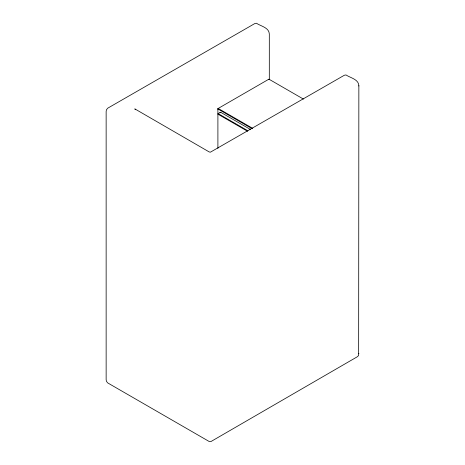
<?xml version="1.0" encoding="UTF-8"?>
<svg xmlns="http://www.w3.org/2000/svg" width="465" height="465" viewBox="0 0 465 465"><rect width="100%" height="100%" fill="white"/><g stroke="black" fill="none" stroke-linecap="round" stroke-linejoin="round"><path stroke-width="0.7" d="M217.899 148.387L217.899 108.618L268.915 79.16L303.418 99.08M269.311 79.777L269.311 33.968C269.037 27.516 260.801 26.197 256.453 23.25L254.849 23.529L107.758 108.165L106.444 109.752L106.142 111.484L106.142 379.626L106.444 381.358L107.752 382.939L209.221 441.523L211.005 441.518L357.602 356.597L358.649 355.347L358.858 85.665C358.585 79.219 350.343 77.899 345.995 74.946L344.391 75.225L210.413 152.177L209.221 151.95L134.78 108.857L135.385 109.682M250.577 129.555L220.55 112.216L218.155 113.6L217.858 114.117L247.589 131.275M252.088 128.7L218.195 109.136L217.899 109.304L217.899 108.618M269.514 79.509L268.619 79.335M220.846 112.391L219.951 112.559M252.698 128.363L218.195 108.444L218.195 109.136M218.155 113.6L247.886 130.758M358.858 85.665L358.858 85.984M358.858 353.4L358.858 353.766"/></g></svg>
